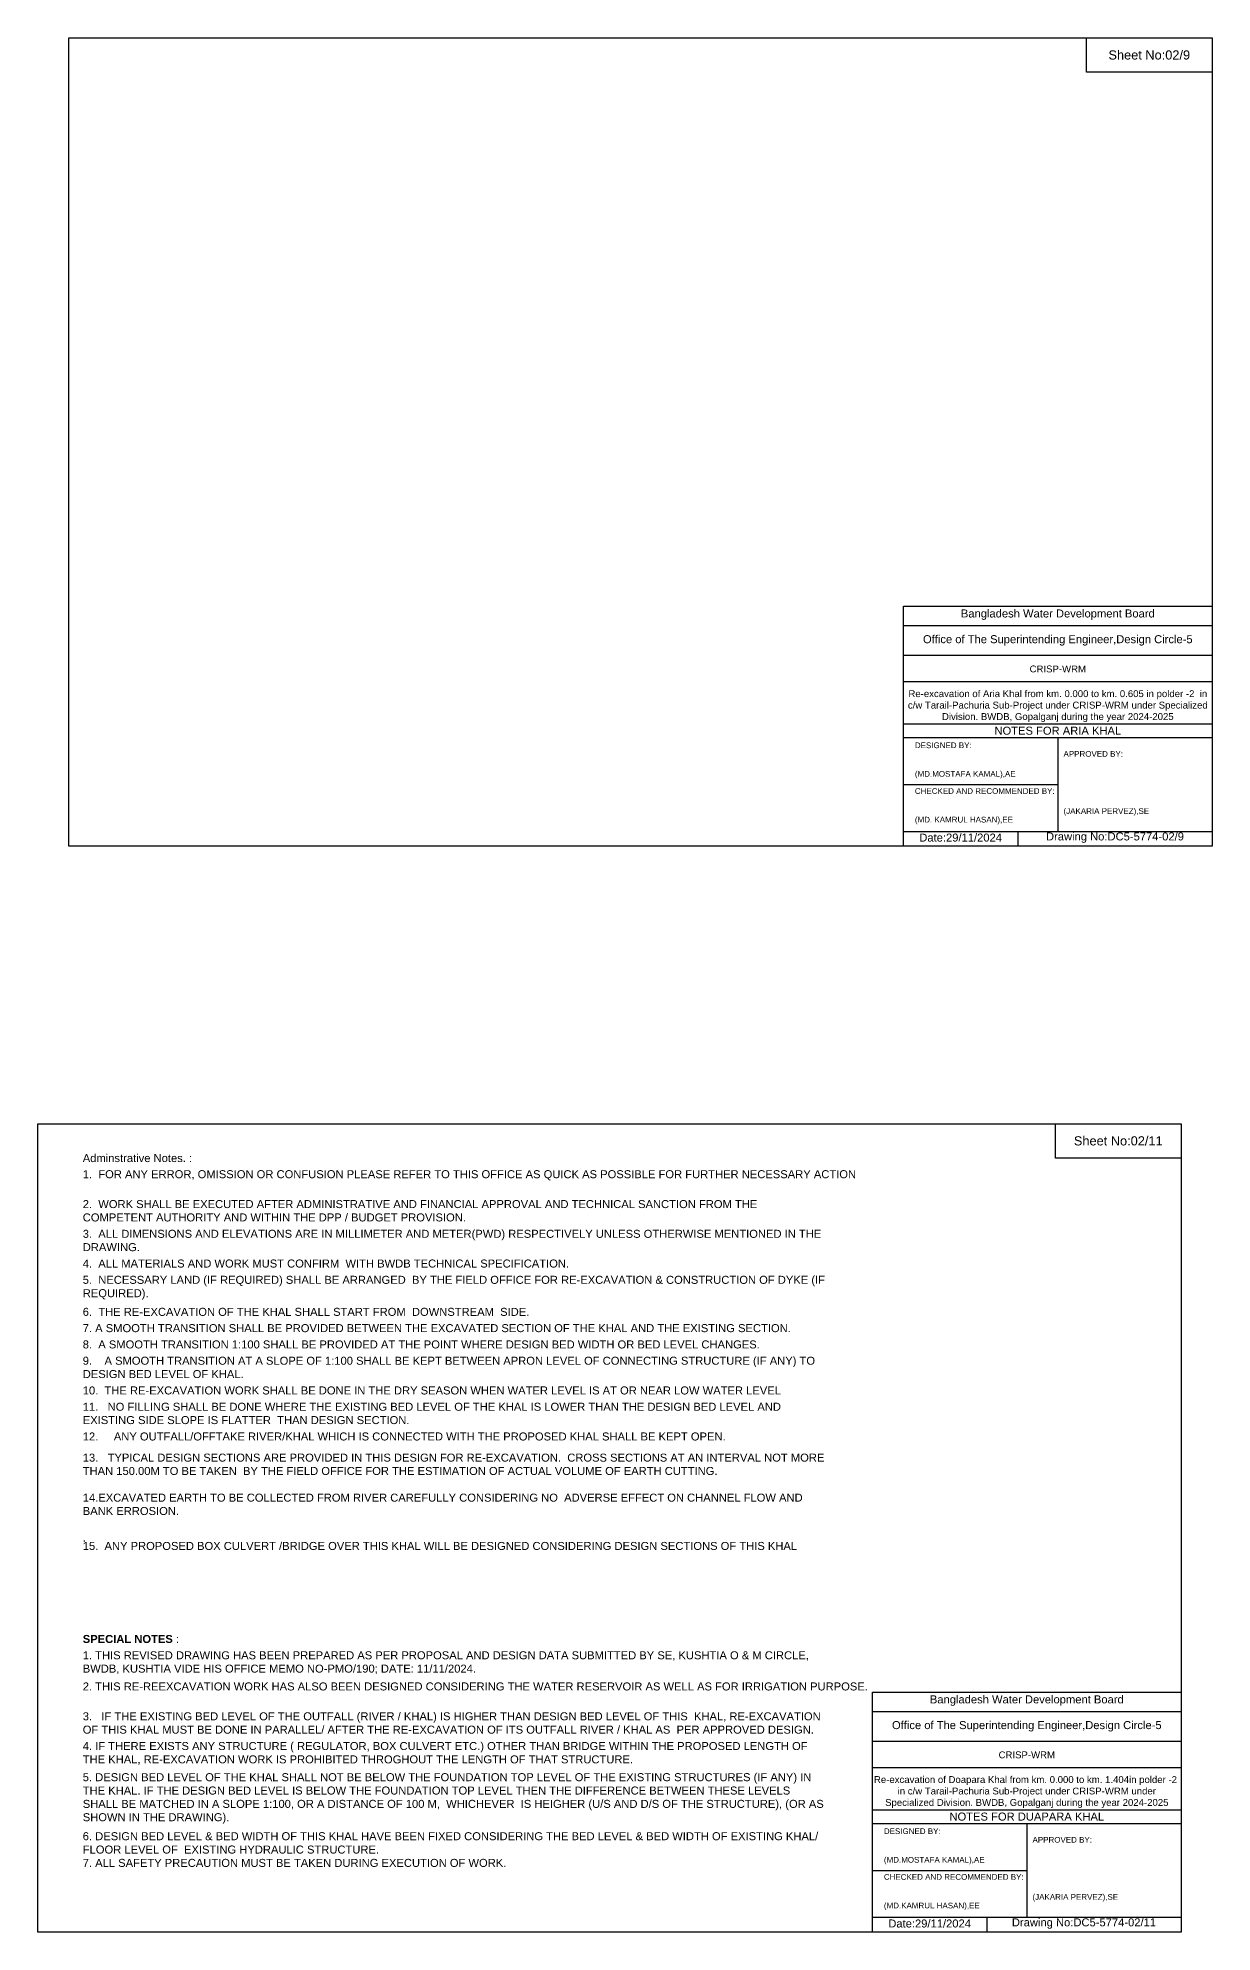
# Model space of a CAD drawing. Header units: inches. Extents: x 91000 to 218000, y -5656 to 7598.
# Drawn here: x 110000 to 118217, y -5656 to 7598 of the extents above; entities that cross this region are included whole.
import ezdxf

# ---------------------------------------------------------------- set-up
doc = ezdxf.new("R2010")
doc.units = ezdxf.units.IN
doc.header["$LTSCALE"] = 7
doc.header["$MEASUREMENT"] = 0
doc.styles.get("Standard").update_dxf_attribs({"font": 'arial.ttf'})

msp = doc.modelspace()

# ---------------------------------------------------------------- linework, layer by layer
for points in [[(110217, 7598), (118217, 7598), (118217, 1942), (110217, 1942)], [(117337, 7598), (118217, 7598), (118217, 7358), (117337, 7358)], [(110000, 0), (118000, 0), (118000, -5656), (110000, -5656)], [(117120, 0), (118000, 0), (118000, -240), (117120, -240)]]:
    msp.add_lwpolyline(points, close=True)
for points in [[(116057, 1942), (116057, 3622), (118217, 3622)], [(116057, 3486), (118217, 3486)], [(116057, 3278), (118217, 3278)], [(116057, 3094), (118217, 3094)], [(116057, 2798), (118217, 2798)], [(116057, 2702), (118217, 2702)], [(117137, 2702), (117137, 2046)], [(116057, 2374), (117137, 2374)], [(116057, 2046), (118217, 2046)], [(116857, 2046), (116857, 1942)], [(115840, -5656), (115840, -3976), (118000, -3976)], [(115840, -4112), (118000, -4112)], [(115840, -4320), (118000, -4320)], [(115840, -4504), (118000, -4504)], [(115840, -4800), (118000, -4800)], [(115840, -4896), (118000, -4896)], [(116920, -4896), (116920, -5552)], [(115840, -5224), (116920, -5224)], [(115840, -5552), (118000, -5552)], [(116640, -5552), (116640, -5656)]]:
    msp.add_lwpolyline(points)

# ---------------------------------------------------------------- texts
at = {"attachment_point": 5}
for s, insert, char_height in [('Sheet No:02/9', (117777, 7478), 64), ('Bangladesh Water Development Board', (117137, 3562), 56), ('Office of The Superintending Engineer,Design Circle-5', (117137, 3382), 56), ('Sheet No:02/11', (117560, -120), 64), ('Bangladesh Water Development Board', (116920, -4036), 56), ('Office of The Superintending Engineer,Design Circle-5', (116920, -4216), 56)]:
    msp.add_mtext(s, dxfattribs=dict(at, insert=insert, char_height=char_height))
for s, insert, char_height, width, attachment_point in [('CRISP-WRM', (117137, 3182), 48, 2240, 5), ('Re-excavation of Aria Khal from km. 0.000 to km. 0.605 in polder -2  in c/w Tarail-Pachuria Sub-Project under CRISP-WRM under Specialized Division. BWDB, Gopalganj during the year 2024-2025', (117137, 2922), 48, 2160, 5), ('DESIGNED BY:^J^J^J(MD.MOSTAFA KAMAL),AE', (116137, 2542), 40, 1120, 4), ('NOTES FOR ARIA KHAL', (117137, 2750), 56, 2240, 5), ('APPROVED BY:^J^J^J^J^J^J(JAKARIA PERVEZ),SE', (117177, 2382), 40, 1120, 4), ('CHECKED AND RECOMMENDED BY:^J^J^J(MD. KAMRUL HASAN),EE', (116137, 2222), 40, 1120, 4), ('Date:29/11/2024', (116457, 2002), 56, 1120, 5), ('Drawing No:DC5-5774-02/9', (117537, 2002), 56, 1760, 5), ('Adminstrative Notes. :', (110314, -212), 56, 5200, 1), ('1.  FOR ANY ERROR, OMISSION OR CONFUSION PLEASE REFER TO THIS OFFICE AS QUICK AS POSSIBLE FOR FURTHER NECESSARY ACTION', (110314, -325), 56, 5200, 1), ('2.  WORK SHALL BE EXECUTED AFTER ADMINISTRATIVE AND FINANCIAL APPROVAL AND TECHNICAL SANCTION FROM THE COMPETENT AUTHORITY AND WITHIN THE DPP / BUDGET PROVISION. ', (110314, -534), 56, 5200, 1), ('3.  ALL DIMENSIONS AND ELEVATIONS ARE IN MILLIMETER AND METER(PWD) RESPECTIVELY UNLESS OTHERWISE MENTIONED IN THE DRAWING.', (110314, -742), 56, 5200, 1), ('4.  ALL MATERIALS AND WORK MUST CONFIRM  WITH BWDB TECHNICAL SPECIFICATION.', (110314, -950), 56, 5200, 1), ('5.  NECESSARY LAND (IF REQUIRED) SHALL BE ARRANGED  BY THE FIELD OFFICE FOR RE-EXCAVATION & CONSTRUCTION OF DYKE (IF REQUIRED).', (110314, -1064), 56, 5200, 1), ('6.  THE RE-EXCAVATION OF THE KHAL SHALL START FROM  DOWNSTREAM  SIDE.', (110314, -1288), 56, 5200, 1), ('7. A SMOOTH TRANSITION SHALL BE PROVIDED BETWEEN THE EXCAVATED SECTION OF THE KHAL AND THE EXISTING SECTION.', (110314, -1402), 56, 5200, 1), ('8.  A SMOOTH TRANSITION 1:100 SHALL BE PROVIDED AT THE POINT WHERE DESIGN BED WIDTH OR BED LEVEL CHANGES.', (110314, -1516), 56, 5200, 1), ('9.    A SMOOTH TRANSITION AT A SLOPE OF 1:100 SHALL BE KEPT BETWEEN APRON LEVEL OF CONNECTING STRUCTURE (IF ANY) TO DESIGN BED LEVEL OF KHAL.', (110314, -1630), 56, 5200, 1), ('10.  THE RE-EXCAVATION WORK SHALL BE DONE IN THE DRY SEASON WHEN WATER LEVEL IS AT OR NEAR LOW WATER LEVEL', (110314, -1838), 56, 5200, 1), ('11.   NO FILLING SHALL BE DONE WHERE THE EXISTING BED LEVEL OF THE KHAL IS LOWER THAN THE DESIGN BED LEVEL AND EXISTING SIDE SLOPE IS FLATTER  THAN DESIGN SECTION.', (110314, -1952), 56, 5200, 1), ('12.     ANY OUTFALL/OFFTAKE RIVER/KHAL WHICH IS CONNECTED WITH THE PROPOSED KHAL SHALL BE KEPT OPEN.', (110314, -2160), 56, 5200, 1), ('13.   TYPICAL DESIGN SECTIONS ARE PROVIDED IN THIS DESIGN FOR RE-EXCAVATION.  CROSS SECTIONS AT AN INTERVAL NOT MORE THAN 150.00M TO BE TAKEN  BY THE FIELD OFFICE FOR THE ESTIMATION OF ACTUAL VOLUME OF EARTH CUTTING. ^J^J14.EXCAVATED EARTH TO BE COLLECTED FROM RIVER CAREFULLY CONSIDERING NO  ADVERSE EFFECT ON CHANNEL FLOW AND BANK ERROSION.^J^J.', (110314, -2308), 56, 5200, 1), ('15.  ANY PROPOSED BOX CULVERT /BRIDGE OVER THIS KHAL WILL BE DESIGNED CONSIDERING DESIGN SECTIONS OF THIS KHAL', (110314, -2926), 56, 5200, 1), ('{\\fArial|b1|i0|c0|p34;SPECIAL NOTES} :', (110314, -3577), 56, 5200, 1), ('1. THIS REVISED DRAWING HAS BEEN PREPARED AS PER PROPOSAL AND DESIGN DATA SUBMITTED BY SE, KUSHTIA O & M CIRCLE, BWDB, KUSHTIA VIDE HIS OFFICE MEMO NO-PMO/190; DATE: 11/11/2024. ', (110314, -3691), 56, 5200, 1), ('2. THIS RE-REEXCAVATION WORK HAS ALSO BEEN DESIGNED CONSIDERING THE WATER RESERVOIR AS WELL AS FOR IRRIGATION PURPOSE.  ', (110314, -3909), 56, 5200, 1), ('3.   IF THE EXISTING BED LEVEL OF THE OUTFALL (RIVER / KHAL) IS HIGHER THAN DESIGN BED LEVEL OF THIS  KHAL, RE-EXCAVATION OF THIS KHAL MUST BE DONE IN PARALLEL/ AFTER THE RE-EXCAVATION OF ITS OUTFALL RIVER / KHAL AS  PER APPROVED DESIGN.^J', (110314, -4118), 56, 5200, 1), ('4. IF THERE EXISTS ANY STRUCTURE ( REGULATOR, BOX CULVERT ETC.) OTHER THAN BRIDGE WITHIN THE PROPOSED LENGTH OF THE KHAL, RE-EXCAVATION WORK IS PROHIBITED THROGHOUT THE LENGTH OF THAT STRUCTURE.', (110314, -4326), 56, 5200, 1), ('CRISP-WRM', (116920, -4416), 48, 2240, 5), ('5. DESIGN BED LEVEL OF THE KHAL SHALL NOT BE BELOW THE FOUNDATION TOP LEVEL OF THE EXISTING STRUCTURES (IF ANY) IN THE KHAL. IF THE DESIGN BED LEVEL IS BELOW THE FOUNDATION TOP LEVEL THEN THE DIFFERENCE BETWEEN THESE LEVELS SHALL BE MATCHED IN A SLOPE 1:100, OR A DISTANCE OF 100 M,  WHICHEVER  IS HEIGHER (U/S AND D/S OF THE STRUCTURE), (OR AS SHOWN IN THE DRAWING).^J', (110314, -4544), 56, 5200, 1), ('Re-excavation of Doapara Khal from km. 0.000 to km. 1.404in polder -2  in c/w Tarail-Pachuria Sub-Project under CRISP-WRM under Specialized Division. BWDB, Gopalganj during the year 2024-2025', (116920, -4676), 48, 2160, 5), ('NOTES FOR DUAPARA KHAL', (116920, -4848), 56, 2240, 5), ('6. DESIGN BED LEVEL & BED WIDTH OF THIS KHAL HAVE BEEN FIXED CONSIDERING THE BED LEVEL & BED WIDTH OF EXISTING KHAL/ FLOOR LEVEL OF  EXISTING HYDRAULIC STRUCTURE.\\P7. ALL SAFETY PRECAUTION MUST BE TAKEN DURING EXECUTION OF WORK.', (110314, -4957), 56, 5200, 1), ('DESIGNED BY:^J^J^J(MD.MOSTAFA KAMAL),AE', (115920, -5056), 40, 1120, 4), ('APPROVED BY:^J^J^J^J^J^J(JAKARIA PERVEZ),SE', (116960, -5216), 40, 1120, 4), ('CHECKED AND RECOMMENDED BY:^J^J^J(MD.KAMRUL HASAN),EE', (115920, -5376), 40, 1120, 4), ('Date:29/11/2024', (116240, -5596), 56, 1120, 5), ('Drawing No:DC5-5774-02/11', (117320, -5596), 56, 1760, 5)]:
    msp.add_mtext(s, dxfattribs=dict(insert=insert, char_height=char_height, width=width, attachment_point=attachment_point))

doc.saveas('drawing.dxf')
